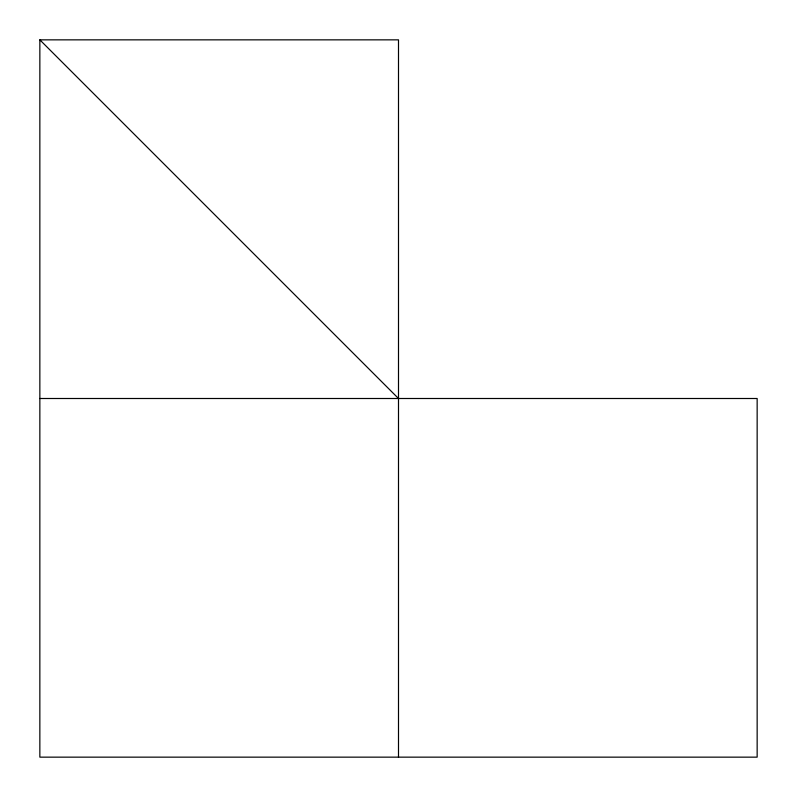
<?xml version="1.0" encoding="UTF-8"?>
<svg xmlns="http://www.w3.org/2000/svg" width="797" height="797" viewBox="0 0 797 797"><rect width="100%" height="100%" fill="white"/><g stroke="black" fill="none" stroke-linecap="round" stroke-linejoin="round"><path stroke-width="1.2" d="M39.85 398.5L757.15 398.5L757.15 757.15L39.85 757.15L39.85 39.85L398.5 39.85L398.5 757.15M39.85 39.85L398.5 398.5"/></g></svg>
